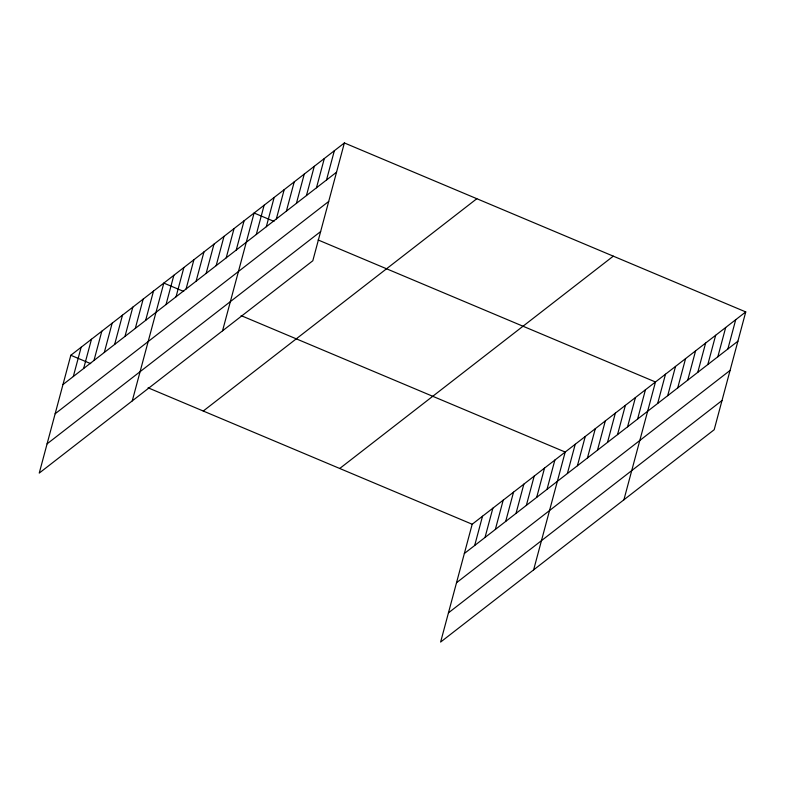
<?xml version="1.0" encoding="UTF-8"?>
<svg xmlns="http://www.w3.org/2000/svg" width="785" height="785" viewBox="0 0 785 785"><rect width="100%" height="100%" fill="white"/><g stroke="black" fill="none" stroke-linecap="round" stroke-linejoin="round"><path stroke-width="1.18" d="M344.379 142.948L70.817 355.271L39.25 473.08L312.813 260.757L344.379 142.948L745.75 311.92L714.183 429.729L440.62 642.052L472.187 524.243L745.75 311.92M73.309 376.525L81.149 347.245M83.642 368.499L91.482 339.228M93.974 360.482L101.824 331.211M104.307 352.455L112.157 323.185M114.649 344.438L122.489 315.168M124.982 336.422L132.822 307.141M135.314 328.395L143.155 299.124M145.647 320.378L153.497 291.098M132.263 400.89L163.829 283.081L183.7 291.441M166.018 304.57L173.858 275.299M176.046 296.789L183.886 267.508M186.074 288.998L193.915 259.727M196.103 281.216L203.953 251.936M206.141 273.425L213.981 244.155M216.169 265.644L224.01 236.373M226.198 257.863L234.038 228.582M236.226 250.072L244.076 220.801M222.538 330.828L254.104 213.01L273.975 221.38M256.293 234.499L264.133 205.228M266.321 226.718L274.161 197.447M276.349 218.936L284.19 189.656M286.378 211.145L294.228 181.875M296.416 203.364L304.256 174.093M306.444 195.583L314.285 166.302M316.473 187.792L324.313 158.521M326.501 180.01L334.351 150.73M474.68 545.496L482.52 516.216M485.012 537.47L492.862 508.199M495.345 529.453L503.195 500.182M505.687 521.436L513.527 492.156M516.02 513.41L523.86 484.139M526.352 505.393L534.192 476.112M536.685 497.366L544.535 468.096M547.017 489.349L554.867 460.069M533.633 569.861L565.2 452.052L241.093 315.609M567.388 473.541L575.228 444.271M577.417 465.76L585.257 436.48M587.445 457.969L595.295 428.698M597.483 450.188L605.323 420.907M607.511 442.397L615.352 413.126M617.54 434.615L625.38 405.345M627.568 426.834L635.418 397.553M637.597 419.043L645.447 389.772M623.908 499.8L655.475 381.991L318.121 239.965M657.663 403.48L665.503 374.2M667.692 395.689L675.532 366.418M677.72 387.908L685.57 358.627M687.748 380.117L695.598 350.846M697.786 372.335L705.627 343.065M707.815 364.554L715.655 335.274M717.843 356.763L725.693 327.492M727.872 348.982L735.722 319.701M62.977 384.542L336.529 172.219M55.146 413.764L328.709 201.441M47.08 443.859L320.643 231.546M203.266 411.026L476.829 198.713M339.738 468.478L613.301 256.155M464.347 553.513L737.91 341.19M456.517 582.735L730.079 370.412M448.451 612.84L722.014 400.517M70.817 355.271L90.687 363.632M148.08 387.8L472.187 524.243"/></g></svg>
